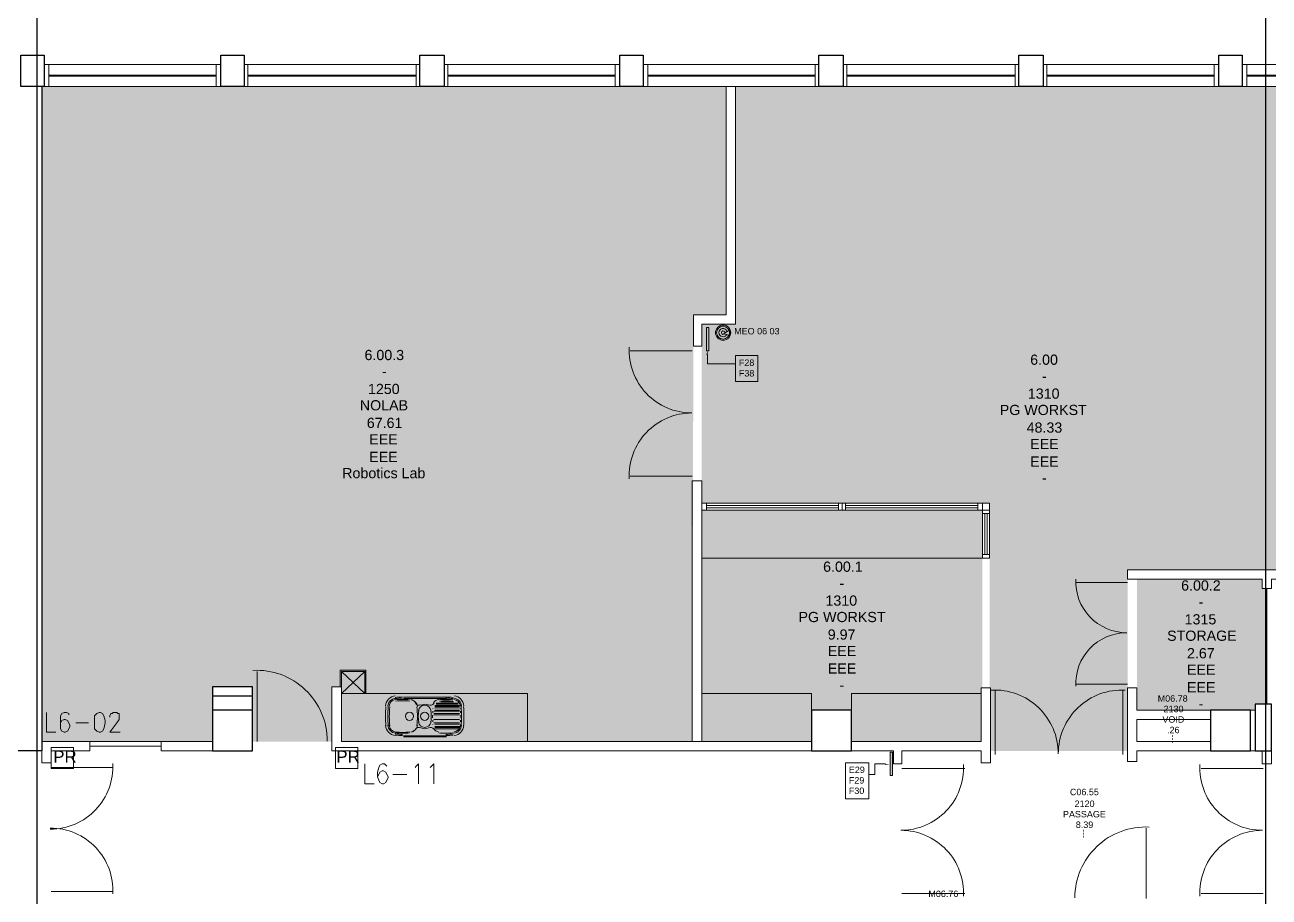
# Model space of a CAD drawing. Header units: millimetres. Extents: x -59 to 47, y 152 to 919.
# Drawn here: x -8.2 to 7.49, y 530.3 to 541.3 of the extents above; entities that cross this region are included whole.
import ezdxf

# ---------------------------------------------------------------- set-up
doc = ezdxf.new("R2010")
doc.units = ezdxf.units.MM
doc.layers.add('PDF_014406$_ps_FIRE_ALARM', color=7, linetype='Continuous', true_color=0x37dd00)
doc.layers.add('PDF_014406$HL-TMP', color=7, linetype='Continuous', true_color=0x800000)
for name, color, linetype in [('PDF_014406$_ps_TEXTBOLD$FIRE', 2, 'Continuous'), ('PDF_014406$BL', 7, 'Continuous'), ('PDF_014406$BL-SAN', 7, 'Continuous'), ('PDF_014406$DR', 7, 'Continuous'), ('PDF_014406$FI', 7, 'Continuous'), ('PDF_014406$FI-DSG', 7, 'Continuous'), ('PDF_014406$FT-FIXFIT', 7, 'Continuous'), ('PDF_014406$WA', 7, 'Continuous'), ('PDF_014406$WA-COL', 7, 'Continuous'), ('PDF_014406$WA-EXT', 7, 'Continuous'), ('PDF_014406$WA-PART', 7, 'Continuous'), ('PDF_014406$WN', 7, 'Continuous'), ('PDF_Text', 7, 'Continuous')]:
    doc.layers.add(name, color=color, linetype=linetype)
doc.styles.add('PDF ArialMT', font='arial.ttf')

msp = doc.modelspace()

# ---------------------------------------------------------------- linework, layer by layer
for p, q in [((7.447, 490.713), (7.447, 822.726)), ((-8.047, 491.044), (-8.047, 705.072))]:
    msp.add_line(p, q)
at = {"layer": 'PDF_014406$_ps_FIRE_ALARM', "lineweight": 0}
for points in [[(-7.591, 531.92), (-7.591, 532.186), (-7.871, 532.186), (-7.871, 531.92)], [(-4.005, 531.92), (-4.005, 532.186), (-4.286, 532.186), (-4.286, 531.92)]]:
    msp.add_lwpolyline(points, close=True, dxfattribs=at)
at = {"layer": 'PDF_014406$_ps_TEXTBOLD$FIRE', "lineweight": 20}
for points in [[(-7.93, 532.629), (-7.93, 532.378), (-7.812, 532.378)], [(-7.65, 532.599), (-7.65, 532.614), (-7.679, 532.629), (-7.709, 532.629), (-7.738, 532.614), (-7.753, 532.584), (-7.753, 532.525), (-7.753, 532.466), (-7.753, 532.422), (-7.738, 532.393), (-7.709, 532.378), (-7.694, 532.378), (-7.664, 532.393), (-7.65, 532.422), (-7.635, 532.452), (-7.635, 532.466), (-7.65, 532.496), (-7.664, 532.525), (-7.694, 532.54), (-7.709, 532.54), (-7.738, 532.525), (-7.753, 532.496), (-7.753, 532.466)], [(-7.133, 532.57), (-7.133, 532.584), (-7.118, 532.614), (-7.104, 532.614), (-7.089, 532.629), (-7.045, 532.629), (-7.03, 532.614), (-7.015, 532.614), (-7.015, 532.584), (-7.015, 532.555), (-7.015, 532.54), (-7.045, 532.496), (-7.133, 532.378), (-7, 532.378)], [(-7.561, 532.496), (-7.399, 532.496)], [(-3.917, 531.979), (-3.917, 531.729), (-3.799, 531.729)], [(-3.637, 531.95), (-3.651, 531.965), (-3.666, 531.979), (-3.696, 531.979), (-3.725, 531.965), (-3.74, 531.935), (-3.755, 531.876), (-3.755, 531.817), (-3.74, 531.773), (-3.725, 531.743), (-3.696, 531.729), (-3.681, 531.729), (-3.651, 531.743), (-3.637, 531.773), (-3.622, 531.802), (-3.622, 531.817), (-3.637, 531.847), (-3.651, 531.876), (-3.681, 531.891), (-3.696, 531.891), (-3.725, 531.876), (-3.74, 531.847), (-3.755, 531.817)], [(-3.282, 531.935), (-3.268, 531.95), (-3.238, 531.979), (-3.238, 531.729)], [(-3.091, 531.935), (-3.076, 531.95), (-3.046, 531.979), (-3.046, 531.729)], [(-3.563, 531.847), (-3.386, 531.847)]]:
    msp.add_lwpolyline(points, dxfattribs=at)
msp.add_lwpolyline([(-7.266, 532.629), (-7.295, 532.614), (-7.325, 532.584), (-7.325, 532.525), (-7.325, 532.496), (-7.325, 532.422), (-7.295, 532.393), (-7.266, 532.378), (-7.251, 532.378), (-7.222, 532.393), (-7.207, 532.422), (-7.192, 532.496), (-7.192, 532.525), (-7.207, 532.584), (-7.222, 532.614), (-7.251, 532.629)], close=True, dxfattribs=at)
at = {"layer": 'PDF_014406$BL', "lineweight": 9}
for points in [[(-5.732, 540.802), (-7.959, 540.802)], [(-3.223, 540.802), (-5.436, 540.802)], [(-0.701, 540.802), (-2.914, 540.802)], [(1.808, 540.802), (-0.405, 540.802)], [(4.33, 540.802), (2.117, 540.802)], [(6.853, 540.802), (4.64, 540.802)], [(9.361, 540.802), (7.148, 540.802)], [(-7.959, 540.522), (-5.732, 540.522)], [(-5.436, 540.522), (-3.223, 540.522)], [(-2.914, 540.522), (-0.701, 540.522)], [(-0.405, 540.522), (1.808, 540.522)], [(2.117, 540.522), (4.33, 540.522)], [(4.64, 540.522), (6.853, 540.522)], [(7.148, 540.522), (9.361, 540.522)], [(3.873, 535.27), (2.103, 535.27), (0.332, 535.27)], [(0.332, 535.181), (2.103, 535.181), (3.873, 535.181), (3.873, 534.576)], [(3.962, 534.576), (3.962, 535.181)]]:
    msp.add_lwpolyline(points, dxfattribs=at)
for points in [[(3.873, 535.181), (3.962, 535.181), (3.962, 535.27), (3.873, 535.27)], [(3.873, 535.27), (3.962, 535.27), (3.962, 535.181), (3.873, 535.181)]]:
    msp.add_lwpolyline(points, close=True, dxfattribs=at)
at = {"layer": 'PDF_014406$BL', "lineweight": 20}
msp.add_lwpolyline([(3.873, 535.181), (3.962, 535.181), (3.962, 535.27)], dxfattribs=at)
at = {"layer": 'PDF_014406$BL-SAN', "lineweight": 9}
for points in [[(-3.62, 532.701, 0.047637), (-3.62, 532.458, -0.047637)], [(-3.527, 532.793, 0.351006), (-3.61, 532.707, -0.351006)], [(-2.702, 532.458, 0.047637), (-2.702, 532.701, -0.047637)], [(-3.209, 532.433, 0.402356), (-3.278, 532.415, -0.402356)]]:
    msp.add_lwpolyline(points, format="xyb", close=True, dxfattribs=at)
for points in [[(-3.351, 532.788, 0.031336), (-3.441, 532.793, 0.031336), (-3.53, 532.788)], [(-3.253, 532.704, 0.350951), (-3.337, 532.79, -0.226572), (-3.271, 532.748)], [(-2.806, 532.788, 0.031336), (-2.895, 532.793, 0.031336), (-2.984, 532.788)], [(-3.527, 532.381, -0.351006), (-3.61, 532.467, 0.351006), (-3.527, 532.381, 0.062736), (-3.35, 532.383)], [(-3.271, 532.426, -0.226572), (-3.337, 532.379, 0.350951), (-3.253, 532.465)], [(-3.112, 532.433, -0.402356), (-3.043, 532.415, 0.402356), (-3.112, 532.433, -0.2625), (-3.204, 532.434, 0.2625), (-3.112, 532.433)], [(-2.795, 532.381, 0.351006), (-2.711, 532.467, 0.001059), (-2.711, 532.476)], [(-3.53, 532.371, 0.031336), (-3.441, 532.366, 0.031336), (-3.351, 532.371)], [(-2.984, 532.371, 0.031336), (-2.895, 532.366, 0.031336), (-2.806, 532.371)]]:
    msp.add_lwpolyline(points, format="xyb", dxfattribs=at)
for points in [[(-3.43, 532.82), (-2.884, 532.82)], [(-3.43, 532.806), (-2.884, 532.806)], [(-3.43, 532.791), (-3.43, 532.791)], [(-3.032, 532.717), (-2.722, 532.717)], [(-3.032, 532.702), (-2.722, 532.702)], [(-3.032, 532.702), (-3.032, 532.702)], [(-3.017, 532.747), (-2.737, 532.747)], [(-3.017, 532.732), (-2.737, 532.732)], [(-3.017, 532.732), (-3.017, 532.732)], [(-2.958, 532.761), (-2.796, 532.761)], [(-2.958, 532.761), (-2.958, 532.761)], [(-2.884, 532.791), (-2.884, 532.791)], [(-2.796, 532.761), (-2.796, 532.761)], [(-2.737, 532.732), (-2.737, 532.732)], [(-2.737, 532.732), (-2.737, 532.732)], [(-2.722, 532.702), (-2.722, 532.702)], [(-3.046, 532.643), (-2.722, 532.643)], [(-3.046, 532.643), (-3.046, 532.643)], [(-3.046, 532.614), (-2.722, 532.614)], [(-3.046, 532.614), (-3.046, 532.614)], [(-3.046, 532.599), (-2.722, 532.599)], [(-3.046, 532.584), (-3.046, 532.584)], [(-3.046, 532.555), (-3.046, 532.555)], [(-3.032, 532.688), (-2.722, 532.688)], [(-3.032, 532.673), (-3.032, 532.673)], [(-3.032, 532.658), (-2.722, 532.658)], [(-2.722, 532.673), (-2.722, 532.673)], [(-2.722, 532.643), (-2.722, 532.643)], [(-2.722, 532.614), (-2.722, 532.614)], [(-2.722, 532.584), (-2.722, 532.584)], [(-2.722, 532.555), (-2.722, 532.555)], [(-3.046, 532.525), (-3.046, 532.525)], [(-3.046, 532.496), (-2.722, 532.496)], [(-3.046, 532.496), (-3.046, 532.496)], [(-3.032, 532.481), (-2.722, 532.481)], [(-3.032, 532.466), (-3.032, 532.466)], [(-3.032, 532.466), (-3.032, 532.466)], [(-3.032, 532.452), (-2.722, 532.452)], [(-3.032, 532.437), (-2.722, 532.437)], [(-3.032, 532.437), (-3.032, 532.437)], [(-3.032, 532.422), (-2.722, 532.422)], [(-2.722, 532.525), (-2.722, 532.525)], [(-2.722, 532.496), (-2.722, 532.496)], [(-2.722, 532.466), (-2.722, 532.466)], [(-2.722, 532.466), (-2.722, 532.466)], [(-2.722, 532.437), (-2.722, 532.437)], [(-3.43, 532.334), (-2.884, 532.334)], [(-3.43, 532.319), (-2.884, 532.319)]]:
    msp.add_lwpolyline(points, dxfattribs=at)
msp.add_lwpolyline([(-2.722, 532.54), (-3.046, 532.54)], close=True, dxfattribs=at)
for centre in [(-3.352, 532.58), (-3.352, 532.58), (-3.161, 532.58), (-3.161, 532.58)]:
    msp.add_circle(centre, 0.0516, dxfattribs=at)
for centre, radius, start, end in [((-2.349, 532.58), 1.306, 174.5453, 185.4547), ((-3.515, 532.698), 0.14, 97.1795, 174.5453), ((-3.515, 532.698), 0.111, 97.1797, 174.5452), ((-2.345, 532.577), 1.262, 174.5465, 185.4535), ((-3.441, 532.078), 0.745, 90, 97.1795), ((-3.441, 532.078), 0.73, 89.9999, 97.1796), ((-3.437, 532.075), 0.701, 82.8203, 97.1797), ((-3.234, 532.771), 0.0516, 211.756, 299.4269), ((-4.515, 532.577), 1.262, 354.5465, 5.4535), ((-3.161, 532.639), 0.0811, 8.789, 171.211), ((-3.157, 532.636), 0.0959, 60.5834, 119.4166), ((-3.087, 532.771), 0.0516, 240.5731, 328.244), ((-2.969, 532.698), 0.0959, 97.1797, 148.244), ((-2.891, 532.075), 0.701, 83.1134, 96.8866), ((-2.895, 532.078), 0.745, 82.8205, 90), ((-2.895, 532.078), 0.73, 82.8204, 90.0001), ((-2.806, 532.698), 0.0959, 5.4548, 82.8203), ((-2.806, 532.698), 0.111, 5.4548, 82.8203), ((-2.806, 532.698), 0.14, 5.4547, 82.8205), ((-3.972, 532.58), 1.306, 354.5453, 5.4547), ((-2.733, 532.58), 0.509, 171.211, 188.789), ((-3.588, 532.58), 0.509, 351.211, 8.789), ((-1.797, 532.577), 1.264, 179.3092, 180.6908), ((-1.852, 532.58), 1.209, 176.8894, 177.8577), ((-1.861, 532.582), 1.2, 175.1621, 175.4048), ((-3.907, 532.582), 1.2, 4.5952, 4.8379), ((-3.916, 532.58), 1.209, 2.1423, 3.1106), ((-3.971, 532.577), 1.264, 359.3092, 0.6908), ((-3.515, 532.476), 0.14, 185.4547, 262.8205), ((-3.515, 532.476), 0.111, 185.4548, 262.8203), ((-3.161, 532.521), 0.0811, 188.789, 351.211), ((-1.852, 532.574), 1.209, 182.1423, 183.1106), ((-1.861, 532.572), 1.2, 184.5952, 184.8379), ((-2.969, 532.476), 0.0959, 211.756, 262.8203), ((-2.806, 532.476), 0.111, 277.1797, 354.5452), ((-2.806, 532.476), 0.14, 277.1795, 354.5453), ((-3.916, 532.574), 1.209, 356.8894, 357.8577), ((-3.441, 533.081), 0.745, 262.8205, 270), ((-3.441, 533.081), 0.73, 262.8204, 270.0001), ((-2.895, 533.081), 0.73, 269.9999, 277.1796), ((-2.895, 533.081), 0.745, 270, 277.1795)]:
    msp.add_arc(centre, radius, start, end, dxfattribs=at)
at = {"layer": 'PDF_014406$DR', "lineweight": 0}
for points in [[(-0.581, 537.236, 0.429409), (0.207, 536.406, 0.429409), (-0.581, 535.576)], [(5.051, 534.309, 0.429403), (5.692, 533.634, 0.429403), (5.051, 532.959)], [(5.674, 532.91, 0.429403), (4.829, 532.107, 0.429403), (3.983, 532.91)], [(3.633, 530.311, 0.429403), (2.844, 531.141, 0.429403), (3.633, 531.971)], [(6.615, 531.971, 0.429403), (7.403, 531.141, 0.429403), (6.615, 530.311)]]:
    msp.add_lwpolyline(points, format="xyb", dxfattribs=at)
for points in [[(0.214, 537.188), (-0.568, 537.188), (0.214, 537.188)], [(0.214, 535.609), (-0.568, 535.609), (0.214, 535.609)], [(5.703, 534.266), (5.053, 534.266), (5.703, 534.266)], [(-5.274, 532.26), (-5.274, 533.145), (-5.274, 532.26)], [(4.035, 532.098), (4.035, 532.909), (4.035, 532.098)], [(5.703, 532.983), (5.053, 532.983), (5.703, 532.983)], [(5.644, 532.098), (5.644, 532.909), (5.644, 532.098)], [(-7.871, 531.935), (-7.089, 531.935), (-7.871, 531.935)], [(2.855, 531.92), (3.652, 531.92), (2.855, 531.92)], [(7.414, 531.92), (6.632, 531.92), (7.414, 531.92)], [(5.939, 530.283), (5.939, 531.168), (5.939, 530.283)], [(-7.871, 530.371), (-7.089, 530.371), (-7.871, 530.371)], [(2.855, 530.342), (3.652, 530.342), (2.855, 530.342)], [(7.414, 530.342), (6.632, 530.342), (7.414, 530.342)]]:
    msp.add_lwpolyline(points, dxfattribs=at)
for centre, radius, start, end in [((-5.282, 532.267), 0.893, 0.0002, 92.9561), ((-7.882, 531.945), 0.789, 270, 2.9553), ((-7.882, 530.381), 0.789, 357.0447, 90), ((5.931, 530.29), 0.893, 87.0438, 180.0001)]:
    msp.add_arc(centre, radius, start, end, dxfattribs=at)
at = {"layer": 'PDF_014406$FI', "lineweight": 9}
msp.add_lwpolyline([(0.686, 537.379), (0.613, 537.409), (0.686, 537.453)], close=True, dxfattribs=at)
for radius in [0.0959, 0.0811]:
    msp.add_circle((0.602, 537.419), radius, dxfattribs=at)
for radius, start, end in [(0.0516, 22.7692, 337.2308), (0.0221, 22.7697, 337.2303)]:
    msp.add_arc((0.602, 537.419), radius, start, end, dxfattribs=at)
at = {"layer": 'PDF_014406$FI-DSG', "lineweight": 9}
for points in [[(0.391, 537.483), (0.391, 537.188), (0.421, 537.188), (0.421, 537.483)], [(0.76, 537.129), (1.04, 537.129), (1.04, 536.804), (0.76, 536.804)], [(2.708, 532.127), (2.708, 531.832), (2.737, 531.832), (2.737, 532.127)], [(2.147, 531.994), (2.442, 531.994), (2.442, 531.537), (2.147, 531.537)]]:
    msp.add_lwpolyline(points, close=True, dxfattribs=at)
for points in [[(0.406, 537.143), (0.406, 537.025), (0.672, 537.025), (0.76, 537.025)], [(2.649, 531.979), (2.516, 531.979), (2.516, 531.847), (2.442, 531.847)]]:
    msp.add_lwpolyline(points, dxfattribs=at)
at = {"layer": 'PDF_014406$FI-DSG', "transparency": 33554559}
for points in [[(0.421, 537.483), (0.391, 537.483), (0.421, 537.188)], [(0.391, 537.483), (0.421, 537.188), (0.391, 537.188)], [(0.391, 537.143), (0.406, 537.188), (0.406, 537.143)], [(2.737, 532.127), (2.708, 532.127), (2.737, 531.832)], [(2.708, 532.127), (2.737, 531.832), (2.708, 531.832)], [(2.649, 531.979), (2.708, 531.979), (2.649, 531.965)]]:
    msp.add_solid(points, dxfattribs=at)
at = {"layer": 'PDF_014406$FT-FIXFIT', "lineweight": 0}
for points in [[(3.873, 534.576), (0.332, 534.576)], [(-3.902, 532.865), (-3.902, 533.16), (-4.227, 533.16), (-4.227, 532.953)], [(-3.917, 533.145), (-4.212, 532.865), (-1.866, 532.865), (-1.866, 532.26)], [(-4.212, 533.145), (-3.917, 532.865), (-3.917, 533.145), (-4.212, 533.145), (-4.212, 532.953)], [(1.719, 532.658), (1.719, 532.865), (0.332, 532.865)], [(3.858, 532.865), (2.221, 532.865), (2.221, 532.658)]]:
    msp.add_lwpolyline(points, dxfattribs=at)
at = {"layer": 'PDF_014406$HL-TMP', "lineweight": 0}
for points in [[(5.821, 532.658), (5.821, 532.658), (5.821, 532.658)], [(2.221, 532.26), (2.221, 532.26), (2.221, 532.26)]]:
    msp.add_lwpolyline(points, close=True, dxfattribs=at)
msp.add_lwpolyline([(2.221, 532.26), (2.221, 532.26), (2.221, 532.26)], dxfattribs=at)
msp.add_lwpolyline([(2.221, 532.26), (2.221, 532.26), (2.221, 532.26)], dxfattribs=at)
at = {"layer": 'PDF_014406$HL-TMP', "transparency": 33554559}
for points in [[(0.642, 540.522), (-7.989, 540.522), (0.642, 537.645)], [(-7.989, 540.522), (0.642, 537.645), (-7.989, 537.645)], [(8.196, 540.522), (0.76, 540.522), (8.196, 537.527)], [(0.76, 540.522), (8.196, 537.527), (0.76, 537.527)], [(0.229, 537.645), (-7.989, 537.645), (0.214, 532.953)], [(-7.989, 537.645), (0.214, 532.953), (-7.989, 532.953)], [(8.196, 537.527), (0.76, 537.527), (0.332, 537.527)], [(8.196, 537.527), (0.332, 537.527), (8.196, 536.406)], [(0.332, 537.527), (8.196, 536.406), (0.332, 536.406)], [(0.76, 537.527), (8.196, 537.527), (8.196, 537.527)], [(8.963, 536.406), (0.332, 536.406), (8.963, 535.27)], [(0.332, 536.406), (8.963, 535.27), (0.332, 535.27)], [(8.963, 535.27), (3.962, 535.27), (8.963, 534.429)], [(3.962, 535.27), (8.963, 534.429), (3.962, 534.429)], [(3.873, 535.181), (0.332, 535.181), (3.873, 532.938)], [(0.332, 535.181), (3.873, 532.938), (0.332, 532.938)], [(5.703, 534.429), (3.962, 534.429), (5.703, 532.938)], [(3.962, 534.429), (5.703, 532.938), (3.962, 532.938)], [(5.821, 534.311), (7.399, 534.311), (7.399, 534.311)], [(7.399, 534.311), (7.399, 534.311), (5.821, 534.311)], [(7.399, 534.311), (5.821, 534.311), (7.399, 534.193)], [(5.821, 534.311), (7.399, 534.193), (5.821, 534.193)], [(7.458, 534.193), (5.821, 534.193), (7.458, 532.938)], [(5.821, 534.193), (7.458, 532.938), (5.821, 532.938)], [(-5.835, 532.953), (-5.835, 532.953), (-7.989, 532.953)], [(-5.835, 532.953), (-7.989, 532.953), (-5.333, 532.953)], [(-5.835, 532.953), (-7.989, 532.953), (-5.835, 532.26)], [(-7.989, 532.953), (-5.835, 532.26), (-7.989, 532.26)], [(-5.333, 532.953), (0.214, 532.953), (0.214, 532.953)], [(0.214, 532.953), (0.214, 532.953), (-5.333, 532.953)], [(-4.33, 532.953), (-5.333, 532.953), (-4.33, 532.26)], [(-5.333, 532.953), (-4.33, 532.26), (-5.333, 532.26)], [(0.214, 532.953), (-4.212, 532.953), (0.214, 532.26)], [(-4.212, 532.953), (0.214, 532.26), (-4.212, 532.26)], [(3.858, 532.938), (3.858, 532.938), (0.332, 532.938)], [(3.858, 532.938), (0.332, 532.938), (3.873, 532.938)], [(3.858, 532.938), (0.332, 532.938), (3.858, 532.658)], [(0.332, 532.938), (3.858, 532.658), (0.332, 532.658)], [(5.703, 532.938), (3.962, 532.938), (3.976, 532.938)], [(3.962, 532.938), (5.703, 532.938), (5.703, 532.938)], [(5.703, 532.142), (3.976, 532.142), (3.976, 532.938)], [(3.976, 532.938), (5.703, 532.938), (5.703, 532.142)], [(7.458, 532.938), (5.821, 532.938), (7.458, 532.732)], [(5.821, 532.938), (7.458, 532.732), (5.821, 532.732)], [(7.311, 532.732), (5.821, 532.732), (7.311, 532.658)], [(5.821, 532.732), (7.311, 532.658), (5.821, 532.658)], [(1.719, 532.658), (1.719, 532.658), (0.332, 532.658)], [(1.719, 532.658), (0.332, 532.658), (2.221, 532.658)], [(1.719, 532.658), (0.332, 532.658), (1.719, 532.26)], [(0.332, 532.658), (1.719, 532.26), (0.332, 532.26)], [(3.858, 532.658), (2.221, 532.658), (3.858, 532.26)], [(2.221, 532.658), (3.858, 532.26), (2.221, 532.26)], [(5.821, 532.658), (7.311, 532.658), (7.311, 532.658)], [(2.221, 532.26), (3.858, 532.26), (3.858, 532.26)], [(5.703, 532.142), (5.703, 532.142), (3.976, 532.142)]]:
    msp.add_solid(points, dxfattribs=at)
at = {"layer": 'PDF_014406$WA', "lineweight": 20}
for points in [[(0.76, 540.522), (0.76, 537.527), (0.332, 537.527), (0.332, 537.247), (0.229, 537.247), (0.229, 537.645), (0.642, 537.645), (0.642, 540.522)], [(0.332, 535.196), (0.332, 535.55), (0.214, 535.55), (0.214, 532.865), (0.214, 532.26)], [(0.332, 535.55), (0.332, 532.865), (0.332, 532.26)], [(1.719, 532.26), (-4.212, 532.26), (-4.212, 532.953), (-4.33, 532.953), (-4.33, 532.142), (1.719, 532.142)], [(2.221, 532.142), (2.752, 532.142), (2.752, 531.979), (2.855, 531.979), (2.855, 532.142), (3.858, 532.142), (3.858, 531.994), (3.976, 531.994), (3.976, 532.938), (3.858, 532.938), (3.858, 532.26), (2.221, 532.26)], [(6.75, 532.658), (5.821, 532.658), (5.821, 532.938), (5.703, 532.938), (5.703, 532.009), (5.821, 532.009), (5.821, 532.142), (6.75, 532.142)], [(6.75, 532.54), (5.821, 532.54), (5.821, 532.26), (6.75, 532.26)], [(7.252, 532.658), (7.311, 532.658)], [(-7.989, 532.142), (-7.989, 531.994), (-7.871, 531.994), (-7.871, 532.142), (-7.384, 532.142), (-7.384, 532.26), (-7.989, 532.26)], [(-5.835, 532.26), (-6.484, 532.26), (-6.484, 532.142), (-5.835, 532.142)], [(7.252, 532.142), (7.311, 532.142)], [(7.399, 532.142), (7.399, 531.979), (7.517, 531.979), (7.517, 532.142)]]:
    msp.add_lwpolyline(points, dxfattribs=at)
msp.add_lwpolyline([(8.314, 536.524), (8.314, 536.627), (8.196, 536.627), (8.196, 536.406), (8.963, 536.406), (8.963, 534.429), (5.703, 534.429), (5.703, 534.311), (7.399, 534.311), (7.399, 534.193), (7.517, 534.193), (7.517, 534.311), (9.081, 534.311), (9.081, 536.42), (9.155, 536.42), (9.155, 536.524)], close=True, dxfattribs=at)
at = {"layer": 'PDF_014406$WA-COL', "lineweight": 25}
for points in [[(-8.254, 540.92), (-7.959, 540.92), (-7.959, 540.522), (-8.254, 540.522)], [(-5.436, 540.522), (-5.732, 540.522), (-5.732, 540.92), (-5.436, 540.92)], [(-3.223, 540.92), (-2.914, 540.92), (-2.914, 540.522), (-3.223, 540.522)], [(-0.701, 540.92), (-0.405, 540.92), (-0.405, 540.522), (-0.701, 540.522)], [(1.808, 540.522), (1.808, 540.92), (2.117, 540.92), (2.117, 540.522)], [(4.33, 540.522), (4.33, 540.92), (4.64, 540.92), (4.64, 540.522)], [(6.853, 540.522), (6.853, 540.92), (7.148, 540.92), (7.148, 540.522)], [(7.517, 532.142), (7.517, 532.732), (7.311, 532.732), (7.311, 532.142)], [(-5.333, 532.142), (-5.333, 532.658), (-5.835, 532.658), (-5.835, 532.142)], [(2.221, 532.142), (2.221, 532.658), (1.719, 532.658), (1.719, 532.142)], [(7.252, 532.142), (7.252, 532.658), (6.75, 532.658), (6.75, 532.142)]]:
    msp.add_lwpolyline(points, close=True, dxfattribs=at)
for points in [[(-5.333, 532.658), (-5.333, 532.953), (-5.835, 532.953), (-5.835, 532.658)], [(-5.333, 532.835), (-5.835, 532.835)]]:
    msp.add_lwpolyline(points, dxfattribs=at)
at = {"layer": 'PDF_014406$WA-EXT', "lineweight": 25}
msp.add_lwpolyline([(-7.989, 540.522), (-7.989, 532.142), (-12.784, 532.142)], dxfattribs=at)
at = {"layer": 'PDF_014406$WA-PART', "lineweight": 18}
for points in [[(7.458, 534.193), (7.458, 532.732)], [(-7.384, 532.26), (-6.484, 532.26)], [(-7.384, 532.201), (-6.484, 532.201)]]:
    msp.add_lwpolyline(points, dxfattribs=at)
at = {"layer": 'PDF_014406$WN', "lineweight": 0}
for points in [[(-7.959, 540.802), (-7.959, 540.522)], [(-7.9, 540.802), (-7.9, 540.522)], [(-5.791, 540.522), (-5.791, 540.802)], [(-5.732, 540.522), (-5.732, 540.802)], [(-5.436, 540.802), (-5.436, 540.522)], [(-5.392, 540.802), (-5.392, 540.522)], [(-3.268, 540.522), (-3.268, 540.802)], [(-3.223, 540.522), (-3.223, 540.802)], [(-2.914, 540.802), (-2.914, 540.522)], [(-2.869, 540.802), (-2.869, 540.522)], [(-0.76, 540.522), (-0.76, 540.802)], [(-0.701, 540.522), (-0.701, 540.802)], [(-0.405, 540.802), (-0.405, 540.522)], [(-0.346, 540.802), (-0.346, 540.522)], [(1.763, 540.522), (1.763, 540.802)], [(1.808, 540.522), (1.808, 540.802)], [(2.117, 540.802), (2.117, 540.522)], [(2.162, 540.802), (2.162, 540.522)], [(4.286, 540.522), (4.286, 540.802)], [(4.33, 540.522), (4.33, 540.802)], [(4.64, 540.802), (4.64, 540.522)], [(4.685, 540.802), (4.685, 540.522)], [(6.794, 540.522), (6.794, 540.802)], [(6.853, 540.522), (6.853, 540.802)], [(7.148, 540.802), (7.148, 540.522)], [(7.207, 540.802), (7.207, 540.522)], [(-7.9, 540.669), (-5.791, 540.669)], [(-7.9, 540.655), (-5.791, 540.655)], [(-5.392, 540.669), (-3.268, 540.669)], [(-5.392, 540.655), (-3.268, 540.655)], [(-2.869, 540.669), (-0.76, 540.669)], [(-2.869, 540.655), (-0.76, 540.655)], [(-0.346, 540.669), (1.763, 540.669)], [(-0.346, 540.655), (1.763, 540.655)], [(2.162, 540.669), (4.286, 540.669)], [(2.162, 540.655), (4.286, 540.655)], [(4.685, 540.669), (6.794, 540.669)], [(4.685, 540.655), (6.794, 540.655)], [(7.207, 540.669), (9.317, 540.669)], [(7.207, 540.655), (9.317, 540.655)], [(0.332, 535.181), (0.332, 535.27)], [(0.391, 535.181), (0.391, 535.27)], [(0.391, 535.24), (2.058, 535.24)], [(0.391, 535.211), (2.058, 535.211)], [(2.058, 535.27), (2.058, 535.181)], [(2.147, 535.27), (2.147, 535.181)], [(3.814, 535.24), (2.147, 535.24)], [(3.814, 535.211), (2.147, 535.211)], [(3.814, 535.181), (3.814, 535.27)], [(3.962, 535.181), (3.873, 535.181), (3.873, 535.27)], [(3.962, 535.137), (3.873, 535.137)], [(3.903, 535.137), (3.903, 534.62)], [(3.932, 535.137), (3.932, 534.62)], [(3.873, 534.62), (3.962, 534.62)], [(3.873, 534.576), (3.962, 534.576)]]:
    msp.add_lwpolyline(points, dxfattribs=at)
msp.add_lwpolyline([(2.103, 535.181), (2.103, 535.27)], close=True, dxfattribs=at)

# ---------------------------------------------------------------- texts
at = {"layer": 'PDF_Text', "attachment_point": 4, "style": 'PDF ArialMT'}
for s, insert, char_height in [('MEO 06 03', (0.742, 537.437), 0.081), ('6.00.3', (-3.92, 537.136), 0.1286), ('6.00', (4.475, 537.077), 0.1286), ('F28', (0.801, 537.039), 0.081), ('F38', (0.801, 536.906), 0.081), ('1250', (-3.876, 536.708), 0.1286), ('-', (-3.699, 536.93), 0.129), ('-', (4.622, 536.871), 0.129), ('1310', (4.445, 536.649), 0.1286), ('NOLAB', (-3.979, 536.502), 0.1286), ('PG WORKST', (4.091, 536.443), 0.1286), ('67.61', (-3.891, 536.28), 0.1286), ('48.33', (4.43, 536.221), 0.1286), ('EEE', (-3.861, 536.074), 0.1286), ('EEE', (4.475, 536.015), 0.1286), ('EEE', (-3.861, 535.852), 0.1286), ('EEE', (4.475, 535.793), 0.1286), ('Robotics Lab', (-4.201, 535.646), 0.12862), ('-', (4.622, 535.587), 0.129), ('6.00.1', (1.863, 534.466), 0.1286), ('6.00.2', (6.378, 534.229), 0.1286), ('-', (2.07, 534.259), 0.129), ('1310', (1.893, 534.038), 0.1286), ('-', (6.599, 534.023), 0.129), ('PG WORKST', (1.553, 533.831), 0.1286), ('1315', (6.422, 533.802), 0.1286), ('9.97', (1.922, 533.61), 0.1286), ('STORAGE', (6.201, 533.595), 0.1286), ('EEE', (1.922, 533.403), 0.1286), ('2.67', (6.452, 533.374), 0.1286), ('EEE', (1.922, 533.182), 0.1286), ('EEE', (6.452, 533.167), 0.1286), ('EEE', (6.452, 532.946), 0.1286), ('-', (2.07, 532.975), 0.129), ('M06.78', (6.083, 532.804), 0.081), ('2130', (6.157, 532.671), 0.081), ('-', (6.599, 532.739), 0.129), ('VOID', (6.142, 532.539), 0.081), ('.26', (6.201, 532.406), 0.081), ('E29', (2.188, 531.904), 0.081), ('F29', (2.188, 531.771), 0.081), ('F30', (2.188, 531.639), 0.081), ('C06.55', (4.976, 531.624), 0.081), ('2120', (5.035, 531.476), 0.081), ('PASSAGE', (4.888, 531.344), 0.081), ('8.39', (5.05, 531.211), 0.081), ('M06.76', (3.191, 530.34), 0.081)]:
    msp.add_mtext(s, dxfattribs=dict(at, insert=insert, char_height=char_height))
at = {"layer": 'PDF_Text', "char_height": 0.081, "attachment_point": 4, "rotation": 270, "style": 'PDF ArialMT'}
for insert in [(6.279, 532.35), (5.157, 531.155)]:
    msp.add_mtext('---', dxfattribs=dict(at, insert=insert))
at = {"layer": 'PDF_Text', "color": 2, "char_height": 0.1519, "attachment_point": 4, "style": 'PDF ArialMT'}
for insert in [(-7.845, 532.072), (-4.275, 532.072)]:
    msp.add_mtext('PR', dxfattribs=dict(at, insert=insert))

doc.saveas('drawing.dxf')
